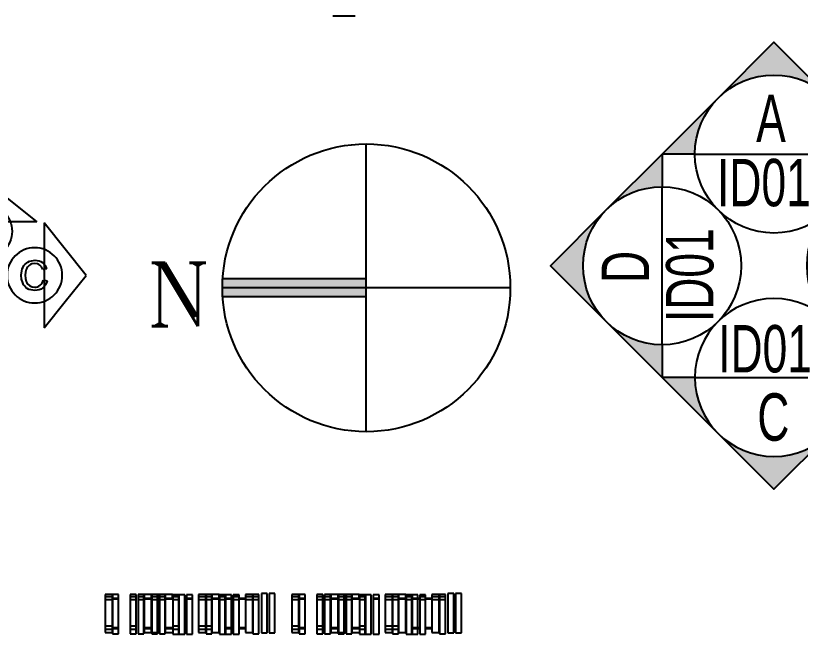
# Model space of a CAD drawing. Extents: x -42728 to 99010, y -18674 to 47645.
# Drawn here: x 56954 to 61917, y 7144 to 11059 of the extents above; entities that cross this region are included whole.
import ezdxf

# ---------------------------------------------------------------- set-up
doc = ezdxf.new("R2010")
doc.units = 0
doc.header["$LTSCALE"] = 100
doc.header["$MEASUREMENT"] = 0
doc.layers.get('0').update_dxf_attribs({"linetype": 'CONTINUOUS'})
for name, color, linetype in [('01', 3, 'CONTINUOUS'), ('1', 1, 'CONTINUOUS'), ('DIM', 3, 'CONTINUOUS'), ('DOOR', 3, 'CONTINUOUS'), ('PUB_TEXT', 7, 'CONTINUOUS'), ('TEXT', 2, 'CONTINUOUS')]:
    doc.layers.add(name, color=color, linetype=linetype)
doc.styles.add('HZBS', font='archd.shx', dxfattribs={"width": 0.8, "bigfont": 'hzbs.shx'})
doc.styles.add('ROMANT', font='ROMANT.SHX', dxfattribs={"height": 2})

# ---------------------------------------------------------------- blocks, each defined once
blk = doc.blocks.new('A$C4B232451')
at = {"color": 1}
blk.add_line((1353.7, 0), (1353.7, 1820.8), dxfattribs=at)
at = {"color": 9}
for p, q in [((1353.7, 966.8), (444.7, 966.8)), ((1353.7, 853.9), (444.7, 853.9))]:
    blk.add_line(p, q, dxfattribs=at)
at = {"color": 5}
blk.add_line((2264.1, 910.4), (443.3, 910.4), dxfattribs=at)
at = {"color": 2}
blk.add_circle((1353.7, 910.4), 910.4, dxfattribs=at)
at = {"color": 9}
for points in [[(1353.7, 910.4), (1353.7, 966.8), (443.3, 910.4), (444.7, 966.8)], [(1353.7, 910.4), (1353.7, 853.9), (443.3, 910.4), (444.7, 853.9)]]:
    blk.add_solid(points, dxfattribs=at)
at = {"color": 1, "style": 'ROMANT'}
blk.add_text('N', height=400, dxfattribs=at).set_placement((-38.1, 667.9))
blk = doc.blocks.new('XTBH01')
at = {"layer": 'DIM'}
h = blk.add_hatch(color=256, dxfattribs=at)
h.paths.add_polyline_path([(-353.6, 353.6), (-707.1, 0), (-353.6, -353.6, -0.198912), (-500, 0, -0.198912)])
h.paths.add_polyline_path([(0, 500), (0, 707.1), (-353.6, 353.6, -0.198912)])
h.paths.add_polyline_path([(0, -500, -0.198912), (-353.6, -353.6), (0, -707.1)])
at = {"layer": '1'}
blk.add_line((0, -500), (0, 500), dxfattribs=at)
at = {"layer": 'DIM'}
blk.add_lwpolyline([(0, -500), (0, -707.1), (-353.6, -353.6), (-707.1, 0), (-353.6, 353.6), (0, 707.1), (0, 500)], dxfattribs=at)
blk.add_circle((0, 0), 500, dxfattribs=at)
blk = doc.blocks.new('SIGN005')
at = {"rotation": 270}
blk.add_blockref('XTBH01', (0, 707.1), dxfattribs=at)
blk.add_blockref('XTBH01', (-707.1, 0))
at = {"xscale": -1}
blk.add_blockref('XTBH01', (707.1, 0), dxfattribs=at)
at = {"xscale": -1, "rotation": 270}
blk.add_blockref('XTBH01', (0, -707.1), dxfattribs=at)
at = {"layer": 'TEXT', "color": 2, "style": 'HZBS', "width": 0.7}
for s, p in [('A', (-112.3, 783.6)), ('ID01', (-359.9, 376.4)), ('ID01', (-352.6, -675.2)), ('C', (-105, -1107.4))]:
    blk.add_text(s, height=300, dxfattribs=at).set_placement(p)
for s, rotation, p in [('ID01', 270, (364.4, 316.5)), ('ID01', 90, (-382.6, -356.3)), ('D', 90, (-789.7, -108.7)), ('B', 270, (759.1, 89.6))]:
    blk.add_text(s, height=300, rotation=rotation, dxfattribs=at).set_placement(p)
blk = doc.blocks.new('A$C39F90A45')
for p, q in [((455.6, 803), (621.5, 935.3)), ((621.5, 935.3), (787.2, 803)), ((289.9, 670.6), (455.6, 803)), ((787.2, 803), (952.9, 670.6)), ((497.8, 733.6), (510.2, 744.8)), ((510.2, 744.8), (523.7, 754.9)), ((523.7, 754.9), (538.2, 763.6)), ((538.2, 763.6), (553.4, 770.9)), ((553.4, 770.9), (569.4, 776.8)), ((569.4, 776.8), (586.2, 781.1)), ((586.2, 781.1), (603.5, 783.9)), ((603.5, 783.9), (621.5, 784.9)), ((621.5, 784.9), (639.3, 783.9)), ((639.3, 783.9), (656.6, 781.1)), ((656.6, 781.1), (673.4, 776.8)), ((673.4, 776.8), (689.4, 770.9)), ((689.4, 770.9), (704.6, 763.6)), ((704.6, 763.6), (719.1, 754.9)), ((719.1, 754.9), (732.6, 744.8)), ((732.6, 744.8), (745, 733.6)), ((467.8, 693.2), (476.4, 707.7)), ((476.4, 707.7), (486.6, 721.1)), ((486.6, 721.1), (497.8, 733.6)), ((561.1, 702.3), (630.4, 702.3)), ((561.1, 517.6), (561.1, 702.3)), ((630.4, 702.3), (649.5, 700.8)), ((649.5, 700.8), (664.5, 696.7)), ((664.5, 696.7), (675.6, 689.6)), ((745, 733.6), (756.2, 721.1)), ((756.2, 721.1), (766.4, 707.7)), ((766.4, 707.7), (775, 693.2)), ((132.4, 497), (264.8, 662.7)), ((264.8, 662.7), (264.8, 331.4)), ((621.5, 670.6), (289.9, 670.6)), ((450, 645.2), (454.3, 661.9)), ((454.3, 661.9), (460.4, 677.9)), ((460.4, 677.9), (467.8, 693.2)), ((622.5, 680.5), (585.4, 680.5)), ((585.4, 680.5), (585.7, 624.6)), ((952.9, 670.6), (621.5, 670.6)), ((639.6, 679.7), (622.5, 680.5)), ((650.5, 677.9), (639.6, 679.7)), ((657.9, 674.1), (650.5, 677.9)), ((663.2, 668.3), (657.9, 674.1)), ((666.5, 660.7), (663.2, 668.3)), ((667.5, 652), (666.5, 660.7)), ((666.5, 643.1), (667.5, 652)), ((675.6, 689.6), (684.3, 679.5)), ((684.3, 679.5), (689.9, 667.5)), ((689.9, 667.5), (691.7, 655.1)), ((691.7, 655.1), (690.1, 643.6)), ((775, 693.2), (782.6, 677.9)), ((782.6, 677.9), (788.5, 661.9)), ((788.5, 661.9), (792.8, 645.2)), ((1132.8, 497), (1000.4, 662.7)), ((1000.4, 662.7), (1000.4, 331.4)), ((446.5, 609.8), (447.5, 627.9)), ((447.5, 592.1), (446.5, 609.8)), ((447.5, 627.9), (450, 645.2)), ((628.4, 603), (585.4, 603)), ((585.4, 603), (585.7, 539.5)), ((585.7, 624.6), (625.6, 624.6)), ((625.6, 624.6), (648.7, 626.9)), ((643.9, 602), (628.4, 603)), ((655.3, 599.7), (643.9, 602)), ((648.7, 626.9), (657.1, 630.4)), ((663.7, 595.6), (655.3, 599.7)), ((657.1, 630.4), (662.9, 636)), ((662.9, 636), (666.5, 643.1)), ((670.1, 589), (663.7, 595.6)), ((677.2, 623.3), (665.7, 615.9)), ((665.7, 615.9), (680.7, 609.1)), ((685.3, 632.7), (677.2, 623.3)), ((680.7, 609.1), (691.7, 599.2)), ((690.1, 643.6), (685.3, 632.7)), ((691.7, 599.2), (698.3, 586.2)), ((792.8, 645.2), (795.3, 627.9)), ((795.3, 627.9), (796.3, 609.8)), ((796.3, 609.8), (795.3, 592.1)), ((450, 574.8), (447.5, 592.1)), ((454.3, 558), (450, 574.8)), ((460.4, 542), (454.3, 558)), ((662.2, 545.3), (667.5, 549.6)), ((667.5, 549.6), (671.6, 555.5)), ((673.9, 580.9), (670.1, 589)), ((671.6, 555.5), (674.4, 562.8)), ((675.1, 571.2), (673.9, 580.9)), ((674.4, 562.8), (675.1, 571.2)), ((695.2, 547.1), (688.9, 537.2)), ((699.3, 558.5), (695.2, 547.1)), ((698.3, 586.2), (700.6, 571.2)), ((700.6, 571.2), (699.3, 558.5)), ((788.5, 558), (782.6, 542)), ((792.8, 574.8), (788.5, 558)), ((795.3, 592.1), (792.8, 574.8)), ((0, 331.4), (132.4, 497)), ((257.4, 492.4), (273.4, 498.3)), ((273.4, 498.3), (290.2, 502.6)), ((290.2, 502.6), (307.5, 505.2)), ((307.5, 505.2), (325.2, 506.2)), ((325.2, 506.2), (343, 505.2)), ((343, 505.2), (360.6, 502.6)), ((360.6, 502.6), (377.1, 498.3)), ((377.1, 498.3), (393.3, 492.4)), ((467.8, 526.8), (460.4, 542)), ((476.4, 512.3), (467.8, 526.8)), ((486.6, 498.8), (476.4, 512.3)), ((497.8, 486.3), (486.6, 498.8)), ((631.4, 517.6), (561.1, 517.6)), ((585.7, 539.5), (631.4, 539.5)), ((631.4, 539.5), (648.2, 540.2)), ((647.7, 518.4), (631.4, 517.6)), ((661.4, 520.7), (647.7, 518.4)), ((648.2, 540.2), (655.8, 542.3)), ((655.8, 542.3), (662.2, 545.3)), ((672.6, 524.5), (661.4, 520.7)), ((681.5, 529.8), (672.6, 524.5)), ((688.9, 537.2), (681.5, 529.8)), ((756.2, 498.8), (745, 486.3)), ((766.4, 512.3), (756.2, 498.8)), ((775, 526.8), (766.4, 512.3)), ((782.6, 542), (775, 526.8)), ((887.8, 498.3), (871.8, 492.4)), ((904.6, 502.6), (887.8, 498.3)), ((921.9, 505.2), (904.6, 502.6)), ((939.7, 506.2), (921.9, 505.2)), ((957.4, 505.2), (939.7, 506.2)), ((975, 502.6), (957.4, 505.2)), ((991.8, 498.3), (975, 502.6)), ((1007.8, 492.4), (991.8, 498.3)), ((1265.2, 331.4), (1132.8, 497)), ((190.3, 442.4), (201.8, 454.8)), ((201.8, 454.8), (214.2, 466)), ((214.2, 466), (227.7, 476.2)), ((227.7, 476.2), (242.2, 485.1)), ((242.2, 485.1), (257.4, 492.4)), ((393.3, 492.4), (408.6, 485.1)), ((408.6, 485.1), (423.1, 476.2)), ((423.1, 476.2), (436.5, 466)), ((436.5, 466), (448.7, 454.8)), ((448.7, 454.8), (460.2, 442.4)), ((510.2, 475.2), (497.8, 486.3)), ((523.7, 465), (510.2, 475.2)), ((538.2, 456.1), (523.7, 465)), ((553.4, 448.7), (538.2, 456.1)), ((569.4, 442.9), (553.4, 448.7)), ((689.4, 448.7), (673.4, 442.9)), ((704.6, 456.1), (689.4, 448.7)), ((719.1, 465), (704.6, 456.1)), ((732.6, 475.2), (719.1, 465)), ((745, 486.3), (732.6, 475.2)), ((816.2, 454.8), (805, 442.4)), ((828.6, 466), (816.2, 454.8)), ((842.1, 476.2), (828.6, 466)), ((856.6, 485.1), (842.1, 476.2)), ((871.8, 492.4), (856.6, 485.1)), ((1023, 485.1), (1007.8, 492.4)), ((1037.5, 476.2), (1023, 485.1)), ((1051, 466), (1037.5, 476.2)), ((1063.4, 454.8), (1051, 466)), ((1074.6, 442.4), (1063.4, 454.8)), ((158.3, 383.2), (164.1, 399.2)), ((164.1, 399.2), (171.5, 414.4)), ((171.5, 414.4), (180.4, 428.9)), ((180.4, 428.9), (190.3, 442.4)), ((238.9, 238.9), (309.7, 423.6)), ((309.7, 423.6), (336.2, 423.6)), ((322.5, 404.3), (318.1, 386.5)), ((335.4, 365.9), (322.5, 404.3)), ((336.2, 423.6), (411.6, 238.9)), ((460.2, 442.4), (470.3, 428.9)), ((470.3, 428.9), (479, 414.4)), ((479, 414.4), (486.3, 399.2)), ((486.3, 399.2), (492.2, 383.2)), ((586.2, 438.6), (569.4, 442.9)), ((603.5, 436), (586.2, 438.6)), ((621.5, 435), (603.5, 436)), ((639.3, 436), (621.5, 435)), ((656.6, 438.6), (639.3, 436)), ((673.4, 442.9), (656.6, 438.6)), ((778.6, 399.2), (772.7, 383.2)), ((785.9, 414.4), (778.6, 399.2)), ((794.8, 428.9), (785.9, 414.4)), ((805, 442.4), (794.8, 428.9)), ((872.1, 393.1), (879.2, 402)), ((879.2, 402), (887.6, 409.4)), ((887.6, 409.4), (897.2, 415.7)), ((897.2, 415.7), (907.6, 420.5)), ((913.5, 400.2), (905.9, 395.6)), ((907.6, 420.5), (918.6, 424.1)), ((921.9, 403.3), (913.5, 400.2)), ((918.6, 424.1), (941.9, 426.9)), ((941.4, 405.8), (921.9, 403.3)), ((958.5, 403.5), (941.4, 405.8)), ((941.9, 426.9), (955.4, 425.9)), ((955.4, 425.9), (967.6, 423.3)), ((965.8, 400.7), (958.5, 403.5)), ((972.2, 396.7), (965.8, 400.7)), ((967.6, 423.3), (978.5, 418.8)), ((978.5, 418.8), (988.7, 412.7)), ((988.7, 412.7), (997.3, 404.8)), ((997.3, 404.8), (1004.7, 395.6)), ((1084.8, 428.9), (1074.6, 442.4)), ((1093.4, 414.4), (1084.8, 428.9)), ((1100.8, 399.2), (1093.4, 414.4)), ((1106.6, 383.2), (1100.8, 399.2)), ((150.4, 331.4), (151.4, 349.1)), ((151.4, 349.1), (154, 366.4)), ((154, 366.4), (158.3, 383.2)), ((312.5, 369), (292.2, 314.8)), ((318.1, 386.5), (312.5, 369)), ((354.7, 314.8), (335.4, 365.9)), ((492.2, 383.2), (496.5, 366.4)), ((496.5, 366.4), (499.3, 349.1)), ((499.3, 349.1), (500.1, 331.4)), ((765.9, 349.1), (764.8, 331.4)), ((768.4, 366.4), (765.9, 349.1)), ((772.7, 383.2), (768.4, 366.4)), ((854.8, 332.6), (857.6, 359.6)), ((857.6, 359.6), (861.1, 371.8)), ((861.1, 371.8), (866, 382.9)), ((866, 382.9), (872.1, 393.1)), ((881.5, 350.9), (879.9, 332.9)), ((885.8, 368.2), (881.5, 350.9)), ((889.3, 376.3), (885.8, 368.2)), ((893.7, 383.7), (889.3, 376.3)), ((905.9, 395.6), (893.7, 383.7)), ((983.1, 384.7), (972.2, 396.7)), ((991, 367.4), (983.1, 384.7)), ((1014.9, 373), (991, 367.4)), ((1004.7, 395.6), (1010.6, 385)), ((1010.6, 385), (1014.9, 373)), ((1110.9, 366.4), (1106.6, 383.2)), ((1113.7, 349.1), (1110.9, 366.4)), ((1114.5, 331.4), (1113.7, 349.1)), ((132.4, 165.7), (0, 331.4)), ((151.4, 313.6), (150.4, 331.4)), ((154, 296), (151.4, 313.6)), ((264.8, 331.4), (264.8, 0)), ((292.2, 314.8), (354.7, 314.8)), ((499.3, 313.6), (496.5, 296)), ((500.1, 331.4), (499.3, 313.6)), ((764.8, 331.4), (765.9, 313.6)), ((765.9, 313.6), (768.4, 296)), ((857.3, 307), (854.8, 332.6)), ((864.7, 283.1), (857.3, 307)), ((879.9, 332.9), (881.7, 310.8)), ((881.7, 310.8), (886.8, 291.7)), ((990.5, 292.7), (993.8, 303.7)), ((993.8, 303.7), (1018.2, 297.6)), ((1000.4, 331.4), (1000.4, 0)), ((1110.9, 296), (1113.7, 313.6)), ((1113.7, 313.6), (1114.5, 331.4)), ((1132.8, 165.7), (1265.2, 331.4)), ((158.3, 279.5), (154, 296)), ((164.1, 263.3), (158.3, 279.5)), ((171.5, 248), (164.1, 263.3)), ((285.1, 294.8), (264.8, 238.9)), ((362.3, 294.8), (285.1, 294.8)), ((383.9, 238.9), (362.3, 294.8)), ((486.3, 263.3), (479, 248)), ((492.2, 279.5), (486.3, 263.3)), ((496.5, 296), (492.2, 279.5)), ((768.4, 296), (772.7, 279.5)), ((772.7, 279.5), (778.6, 263.3)), ((778.6, 263.3), (785.9, 248)), ((870, 272.4), (864.7, 283.1)), ((876.6, 262.7), (870, 272.4)), ((884.3, 254.6), (876.6, 262.7)), ((893.2, 248), (884.3, 254.6)), ((886.8, 291.7), (890.9, 283.3)), ((890.9, 283.3), (895.7, 276.2)), ((895.7, 276.2), (908.2, 265.3)), ((908.2, 265.3), (923.4, 258.9)), ((923.4, 258.9), (939.7, 256.6)), ((939.7, 256.6), (949.6, 257.4)), ((949.6, 257.4), (958.5, 259.7)), ((958.5, 259.7), (966.8, 263.3)), ((966.8, 263.3), (974.5, 268.6)), ((974.5, 268.6), (980.8, 275.2)), ((990.5, 251.6), (979.8, 244.7)), ((980.8, 275.2), (986.4, 283.3)), ((986.4, 283.3), (990.5, 292.7)), ((999.6, 260.5), (990.5, 251.6)), ((1007.3, 270.9), (999.6, 260.5)), ((1013.6, 283.3), (1007.3, 270.9)), ((1018.2, 297.6), (1013.6, 283.3)), ((1093.4, 248), (1100.8, 263.3)), ((1100.8, 263.3), (1106.6, 279.5)), ((1106.6, 279.5), (1110.9, 296)), ((180.4, 233.5), (171.5, 248)), ((190.3, 220.1), (180.4, 233.5)), ((201.8, 207.9), (190.3, 220.1)), ((214.2, 196.4), (201.8, 207.9)), ((264.8, 238.9), (238.9, 238.9)), ((411.6, 238.9), (383.9, 238.9)), ((448.7, 207.9), (436.5, 196.4)), ((460.2, 220.1), (448.7, 207.9)), ((470.3, 233.5), (460.2, 220.1)), ((479, 248), (470.3, 233.5)), ((785.9, 248), (794.8, 233.5)), ((794.8, 233.5), (805, 220.1)), ((805, 220.1), (816.2, 207.9)), ((816.2, 207.9), (828.6, 196.4)), ((903.1, 242.7), (893.2, 248)), ((914.5, 238.9), (903.1, 242.7)), ((927.5, 236.6), (914.5, 238.9)), ((941.7, 235.8), (927.5, 236.6)), ((955.4, 236.8), (941.7, 235.8)), ((968.4, 239.6), (955.4, 236.8)), ((979.8, 244.7), (968.4, 239.6)), ((1051, 196.4), (1063.4, 207.9)), ((1063.4, 207.9), (1074.6, 220.1)), ((1074.6, 220.1), (1084.8, 233.5)), ((1084.8, 233.5), (1093.4, 248)), ((264.8, 0), (132.4, 165.7)), ((227.7, 186.3), (214.2, 196.4)), ((242.2, 177.6), (227.7, 186.3)), ((257.4, 170.3), (242.2, 177.6)), ((273.4, 164.4), (257.4, 170.3)), ((290.2, 160.1), (273.4, 164.4)), ((307.5, 157.3), (290.2, 160.1)), ((325.2, 156.5), (307.5, 157.3)), ((343, 157.3), (325.2, 156.5)), ((360.6, 160.1), (343, 157.3)), ((377.1, 164.4), (360.6, 160.1)), ((393.3, 170.3), (377.1, 164.4)), ((408.6, 177.6), (393.3, 170.3)), ((423.1, 186.3), (408.6, 177.6)), ((436.5, 196.4), (423.1, 186.3)), ((828.6, 196.4), (842.1, 186.3)), ((842.1, 186.3), (856.6, 177.6)), ((856.6, 177.6), (871.8, 170.3)), ((871.8, 170.3), (887.8, 164.4)), ((887.8, 164.4), (904.6, 160.1)), ((904.6, 160.1), (921.9, 157.3)), ((921.9, 157.3), (939.7, 156.5)), ((939.7, 156.5), (957.4, 157.3)), ((957.4, 157.3), (975, 160.1)), ((975, 160.1), (991.8, 164.4)), ((991.8, 164.4), (1007.8, 170.3)), ((1000.4, 0), (1132.8, 165.7)), ((1007.8, 170.3), (1023, 177.6)), ((1023, 177.6), (1037.5, 186.3)), ((1037.5, 186.3), (1051, 196.4))]:
    blk.add_line(p, q)
blk = doc.blocks.new('A$C76B80A1D')
at = {"layer": '01'}
for p, q in [((0, 252.8), (0, 12.5)), ((46.2, 252.8), (0, 252.8)), ((46.2, 12.5), (46.2, 252.8)), ((47.7, 251.7), (47.7, 2.2)), ((84.7, 251.7), (47.7, 251.7)), ((84.7, 2.2), (84.7, 251.7)), ((159.4, 251.7), (159.4, 2.2)), ((196.4, 251.7), (159.4, 251.7)), ((196.4, 2.2), (196.4, 251.7)), ((208.3, 251.7), (208.3, 2.2)), ((245.3, 251.7), (208.3, 251.7)), ((245.3, 2.2), (245.3, 251.7)), ((247.3, 252.8), (247.3, 12.5)), ((293.5, 252.8), (247.3, 252.8)), ((293.5, 12.5), (293.5, 252.8)), ((294.9, 251.7), (294.9, 2.2)), ((331.9, 251.7), (294.9, 251.7)), ((296.1, 252.8), (296.1, 12.5)), ((342.3, 252.8), (296.1, 252.8)), ((331.9, 2.2), (331.9, 251.7)), ((342.3, 12.5), (342.3, 252.8)), ((343.8, 251.7), (343.8, 2.2)), ((380.8, 251.7), (343.8, 251.7)), ((380.8, 251.7), (380.8, 11.4)), ((380.8, 2.2), (380.8, 251.7)), ((427, 251.7), (380.8, 251.7)), ((427, 219.5), (427, 251.7)), ((428.5, 250.7), (428.5, 1.1)), ((465.5, 250.7), (428.5, 250.7)), ((465.5, 1.1), (465.5, 250.7)), ((466.9, 249.6), (466.9, 0)), ((503.9, 249.6), (466.9, 249.6)), ((503.9, 0), (503.9, 249.6)), ((515.8, 249.6), (515.8, 0)), ((552.8, 249.6), (515.8, 249.6)), ((552.8, 0), (552.8, 249.6)), ((590.9, 252.8), (590.9, 12.5)), ((637.1, 252.8), (590.9, 252.8)), ((637.1, 12.5), (637.1, 252.8)), ((638.6, 251.7), (638.6, 2.2)), ((675.6, 251.7), (638.6, 251.7)), ((675.6, 251.7), (675.6, 11.4)), ((675.6, 2.2), (675.6, 251.7)), ((721.8, 251.7), (675.6, 251.7)), ((721.8, 11.4), (721.8, 251.7)), ((723.2, 250.7), (723.2, 1.1)), ((760.2, 250.7), (723.2, 250.7)), ((760.2, 1.1), (760.2, 250.7)), ((761.7, 249.6), (761.7, 0)), ((798.7, 249.6), (761.7, 249.6)), ((798.7, 0), (798.7, 249.6)), ((810.5, 249.6), (810.5, 0)), ((847.5, 249.6), (810.5, 249.6)), ((847.5, 0), (847.5, 249.6)), ((887.3, 252.8), (887.3, 12.5)), ((933.6, 252.8), (887.3, 252.8)), ((933.6, 12.5), (933.6, 252.8)), ((935, 251.7), (935, 2.2)), ((972, 251.7), (935, 251.7)), ((972, 2.2), (972, 251.7)), ((988.3, 258.8), (988.3, 9.3)), ((1025.3, 258.8), (988.3, 258.8)), ((1025.3, 9.3), (1025.3, 258.8)), ((1037.2, 258.8), (1037.2, 9.3)), ((1074.2, 258.8), (1037.2, 258.8)), ((1074.2, 9.3), (1074.2, 258.8)), ((1180, 252.8), (1180, 12.5)), ((1226.2, 252.8), (1180, 252.8)), ((1226.2, 12.5), (1226.2, 252.8)), ((1227.7, 251.7), (1227.7, 2.2)), ((1264.7, 251.7), (1227.7, 251.7)), ((1264.7, 2.2), (1264.7, 251.7)), ((1339.4, 251.7), (1339.4, 2.2)), ((1376.4, 251.7), (1339.4, 251.7)), ((1376.4, 2.2), (1376.4, 251.7)), ((1388.3, 251.7), (1388.3, 2.2)), ((1425.3, 251.7), (1388.3, 251.7)), ((1425.3, 2.2), (1425.3, 251.7)), ((1427.3, 252.8), (1427.3, 12.5)), ((1473.5, 252.8), (1427.3, 252.8)), ((1473.5, 12.5), (1473.5, 252.8)), ((1474.9, 251.7), (1474.9, 2.2)), ((1511.9, 251.7), (1474.9, 251.7)), ((1476.1, 252.8), (1476.1, 12.5)), ((1522.3, 252.8), (1476.1, 252.8)), ((1511.9, 2.2), (1511.9, 251.7)), ((1522.3, 12.5), (1522.3, 252.8)), ((1523.8, 251.7), (1523.8, 2.2)), ((1560.8, 251.7), (1523.8, 251.7)), ((1560.8, 251.7), (1560.8, 11.4)), ((1560.8, 2.2), (1560.8, 251.7)), ((1607, 251.7), (1560.8, 251.7)), ((1607, 219.5), (1607, 251.7)), ((1608.5, 250.7), (1608.5, 1.1)), ((1645.5, 250.7), (1608.5, 250.7)), ((1645.5, 1.1), (1645.5, 250.7)), ((1646.9, 249.6), (1646.9, 0)), ((1683.9, 249.6), (1646.9, 249.6)), ((1683.9, 0), (1683.9, 249.6)), ((1695.8, 249.6), (1695.8, 0)), ((1732.8, 249.6), (1695.8, 249.6)), ((1732.8, 0), (1732.8, 249.6)), ((1770.9, 252.8), (1770.9, 12.5)), ((1817.1, 252.8), (1770.9, 252.8)), ((1817.1, 12.5), (1817.1, 252.8)), ((1818.6, 251.7), (1818.6, 2.2)), ((1855.6, 251.7), (1818.6, 251.7)), ((1855.6, 251.7), (1855.6, 11.4)), ((1855.6, 2.2), (1855.6, 251.7)), ((1901.8, 251.7), (1855.6, 251.7)), ((1901.8, 11.4), (1901.8, 251.7)), ((1903.2, 250.7), (1903.2, 1.1)), ((1940.2, 250.7), (1903.2, 250.7)), ((1940.2, 1.1), (1940.2, 250.7)), ((1941.7, 249.6), (1941.7, 0)), ((1978.7, 249.6), (1941.7, 249.6)), ((1978.7, 0), (1978.7, 249.6)), ((1990.5, 249.6), (1990.5, 0)), ((2027.5, 249.6), (1990.5, 249.6)), ((2027.5, 0), (2027.5, 249.6)), ((2067.3, 252.8), (2067.3, 12.5)), ((2113.6, 252.8), (2067.3, 252.8)), ((2113.6, 12.5), (2113.6, 252.8)), ((2115, 251.7), (2115, 2.2)), ((2152, 251.7), (2115, 251.7)), ((2152, 2.2), (2152, 251.7)), ((2168.3, 258.8), (2168.3, 9.3)), ((2205.3, 258.8), (2168.3, 258.8)), ((2205.3, 9.3), (2205.3, 258.8)), ((2217.2, 258.8), (2217.2, 9.3)), ((2254.2, 258.8), (2217.2, 258.8)), ((2254.2, 9.3), (2254.2, 258.8)), ((0, 239.5), (47.7, 239.5)), ((0, 219.5), (47.7, 219.5)), ((47.7, 229.6), (84.7, 229.6)), ((47.7, 224.6), (84.7, 224.6)), ((159.4, 239.5), (196.4, 239.5)), ((159.4, 219.5), (196.4, 219.5)), ((208.3, 239.5), (247.3, 239.5)), ((208.3, 219.5), (247.3, 219.5)), ((247.3, 229.6), (293.5, 229.6)), ((247.3, 224.6), (293.5, 224.6)), ((293.5, 239.5), (331.9, 239.5)), ((293.5, 219.5), (331.9, 219.5)), ((342.3, 239.5), (380.8, 239.5)), ((342.3, 219.5), (380.8, 219.5)), ((380.8, 229.6), (428.5, 229.6)), ((380.8, 224.6), (428.5, 224.6)), ((427, 239.5), (466.9, 239.5)), ((427, 219.5), (466.9, 219.5)), ((465.5, 229.6), (466.9, 229.6)), ((465.5, 224.6), (466.9, 224.6)), ((515.8, 229.6), (552.8, 229.6)), ((515.8, 224.6), (552.8, 224.6)), ((590.9, 239.5), (675.6, 239.5)), ((590.9, 219.5), (675.6, 219.5)), ((675.6, 229.6), (721.8, 229.6)), ((675.6, 224.6), (721.8, 224.6)), ((721.8, 239.5), (761.7, 239.5)), ((721.8, 219.5), (761.7, 219.5)), ((761.7, 229.6), (810.5, 229.6)), ((761.7, 224.6), (810.5, 224.6)), ((810.5, 239.5), (847.5, 239.5)), ((810.5, 219.5), (847.5, 219.5)), ((847.5, 229.6), (887.3, 229.6)), ((847.5, 224.6), (887.3, 224.6)), ((887.3, 239.5), (972, 239.5)), ((887.3, 219.5), (972, 219.5)), ((933.6, 229.6), (935, 229.6)), ((933.6, 224.6), (935, 224.6)), ((1180, 239.5), (1227.7, 239.5)), ((1180, 219.5), (1227.7, 219.5)), ((1227.7, 229.6), (1264.7, 229.6)), ((1227.7, 224.6), (1264.7, 224.6)), ((1339.4, 239.5), (1376.4, 239.5)), ((1339.4, 219.5), (1376.4, 219.5)), ((1388.3, 239.5), (1427.3, 239.5)), ((1388.3, 219.5), (1427.3, 219.5)), ((1427.3, 229.6), (1473.5, 229.6)), ((1427.3, 224.6), (1473.5, 224.6)), ((1473.5, 239.5), (1511.9, 239.5)), ((1473.5, 219.5), (1511.9, 219.5)), ((1522.3, 239.5), (1560.8, 239.5)), ((1522.3, 219.5), (1560.8, 219.5)), ((1560.8, 229.6), (1608.5, 229.6)), ((1560.8, 224.6), (1608.5, 224.6)), ((1607, 239.5), (1646.9, 239.5)), ((1607, 219.5), (1646.9, 219.5)), ((1645.5, 229.6), (1646.9, 229.6)), ((1645.5, 224.6), (1646.9, 224.6)), ((1695.8, 229.6), (1732.8, 229.6)), ((1695.8, 224.6), (1732.8, 224.6)), ((1770.9, 239.5), (1855.6, 239.5)), ((1770.9, 219.5), (1855.6, 219.5)), ((1855.6, 229.6), (1901.8, 229.6)), ((1855.6, 224.6), (1901.8, 224.6)), ((1901.8, 239.5), (1941.7, 239.5)), ((1901.8, 219.5), (1941.7, 219.5)), ((1941.7, 229.6), (1990.5, 229.6)), ((1941.7, 224.6), (1990.5, 224.6)), ((1990.5, 239.5), (2027.5, 239.5)), ((1990.5, 219.5), (2027.5, 219.5)), ((2027.5, 229.6), (2067.3, 229.6)), ((2027.5, 224.6), (2067.3, 224.6)), ((2067.3, 239.5), (2152, 239.5)), ((2067.3, 219.5), (2152, 219.5)), ((2113.6, 229.6), (2115, 229.6)), ((2113.6, 224.6), (2115, 224.6)), ((0.4, 52.7), (48, 52.7)), ((159.8, 52.7), (196.8, 52.7)), ((427.4, 52.7), (467.3, 52.7)), ((591.2, 52.7), (675.9, 52.7)), ((1180.4, 52.7), (1228, 52.7)), ((1339.8, 52.7), (1376.8, 52.7)), ((1607.4, 52.7), (1647.3, 52.7)), ((1771.2, 52.7), (1855.9, 52.7)), ((0, 12.5), (46.2, 12.5)), ((0.4, 32.7), (48, 32.7)), ((47.7, 2.2), (84.7, 2.2)), ((48, 42.8), (85, 42.8)), ((48, 37.8), (85, 37.8)), ((159.4, 2.2), (196.4, 2.2)), ((159.8, 32.7), (196.8, 32.7)), ((208.3, 2.2), (245.3, 2.2)), ((247.3, 12.5), (293.5, 12.5)), ((247.6, 42.8), (293.9, 42.8)), ((247.6, 37.8), (293.9, 37.8)), ((294.9, 2.2), (331.9, 2.2)), ((296.1, 12.5), (342.3, 12.5)), ((343.8, 2.2), (380.8, 2.2)), ((380.8, 11.4), (427, 11.4)), ((381.1, 42.8), (428.8, 42.8)), ((381.1, 37.8), (428.8, 37.8)), ((427.4, 32.7), (467.3, 32.7)), ((428.5, 1.1), (465.5, 1.1)), ((465.8, 42.8), (467.3, 42.8)), ((465.8, 37.8), (467.3, 37.8)), ((590.9, 12.5), (637.1, 12.5)), ((591.2, 32.7), (675.9, 32.7)), ((638.6, 2.2), (675.6, 2.2)), ((675.6, 11.4), (721.8, 11.4)), ((723.2, 1.1), (760.2, 1.1)), ((762, 42.8), (810.9, 42.8)), ((762, 37.8), (810.9, 37.8)), ((847.9, 42.8), (887.7, 42.8)), ((847.9, 37.8), (887.7, 37.8)), ((887.3, 12.5), (933.6, 12.5)), ((935, 2.2), (972, 2.2)), ((988.3, 9.3), (1025.3, 9.3)), ((1037.2, 9.3), (1074.2, 9.3)), ((1180, 12.5), (1226.2, 12.5)), ((1180.4, 32.7), (1228, 32.7)), ((1227.7, 2.2), (1264.7, 2.2)), ((1228, 42.8), (1265, 42.8)), ((1228, 37.8), (1265, 37.8)), ((1339.4, 2.2), (1376.4, 2.2)), ((1339.8, 32.7), (1376.8, 32.7)), ((1388.3, 2.2), (1425.3, 2.2)), ((1427.3, 12.5), (1473.5, 12.5)), ((1427.6, 42.8), (1473.9, 42.8)), ((1427.6, 37.8), (1473.9, 37.8)), ((1474.9, 2.2), (1511.9, 2.2)), ((1476.1, 12.5), (1522.3, 12.5)), ((1523.8, 2.2), (1560.8, 2.2)), ((1560.8, 11.4), (1607, 11.4)), ((1561.1, 42.8), (1608.8, 42.8)), ((1561.1, 37.8), (1608.8, 37.8)), ((1607.4, 32.7), (1647.3, 32.7)), ((1608.5, 1.1), (1645.5, 1.1)), ((1645.8, 42.8), (1647.3, 42.8)), ((1645.8, 37.8), (1647.3, 37.8)), ((1770.9, 12.5), (1817.1, 12.5)), ((1771.2, 32.7), (1855.9, 32.7)), ((1818.6, 2.2), (1855.6, 2.2)), ((1855.6, 11.4), (1901.8, 11.4)), ((1903.2, 1.1), (1940.2, 1.1)), ((1942, 42.8), (1990.9, 42.8)), ((1942, 37.8), (1990.9, 37.8)), ((2027.9, 42.8), (2067.7, 42.8)), ((2027.9, 37.8), (2067.7, 37.8)), ((2067.3, 12.5), (2113.6, 12.5)), ((2115, 2.2), (2152, 2.2)), ((2168.3, 9.3), (2205.3, 9.3)), ((2217.2, 9.3), (2254.2, 9.3)), ((466.9, 0), (503.9, 0)), ((515.8, 0), (552.8, 0)), ((761.7, 0), (798.7, 0)), ((810.5, 0), (847.5, 0)), ((1646.9, 0), (1683.9, 0)), ((1695.8, 0), (1732.8, 0)), ((1941.7, 0), (1978.7, 0)), ((1990.5, 0), (2027.5, 0))]:
    blk.add_line(p, q, dxfattribs=at)

msp = doc.modelspace()

# ---------------------------------------------------------------- linework, layer by layer
at = {"layer": 'DOOR', "color": 0, "linetype": 'Continuous'}
msp.add_line((58959.25307, 11058.58951), (59101.42062, 11058.58951), dxfattribs=at)

# ---------------------------------------------------------------- block references
for name, p in [('SIGN005', (61749.95654, 9476.0978)), ('A$C39F90A45', (56134.15959, 9083.89203)), ('A$C76B80A1D', (57519.41438, 7143.53439))]:
    msp.add_blockref(name, p)
at = {"layer": 'PUB_TEXT', "color": 3}
msp.add_blockref('A$C4B232451', (57817.99359, 8425.85539), dxfattribs=at)

doc.saveas('drawing.dxf')
